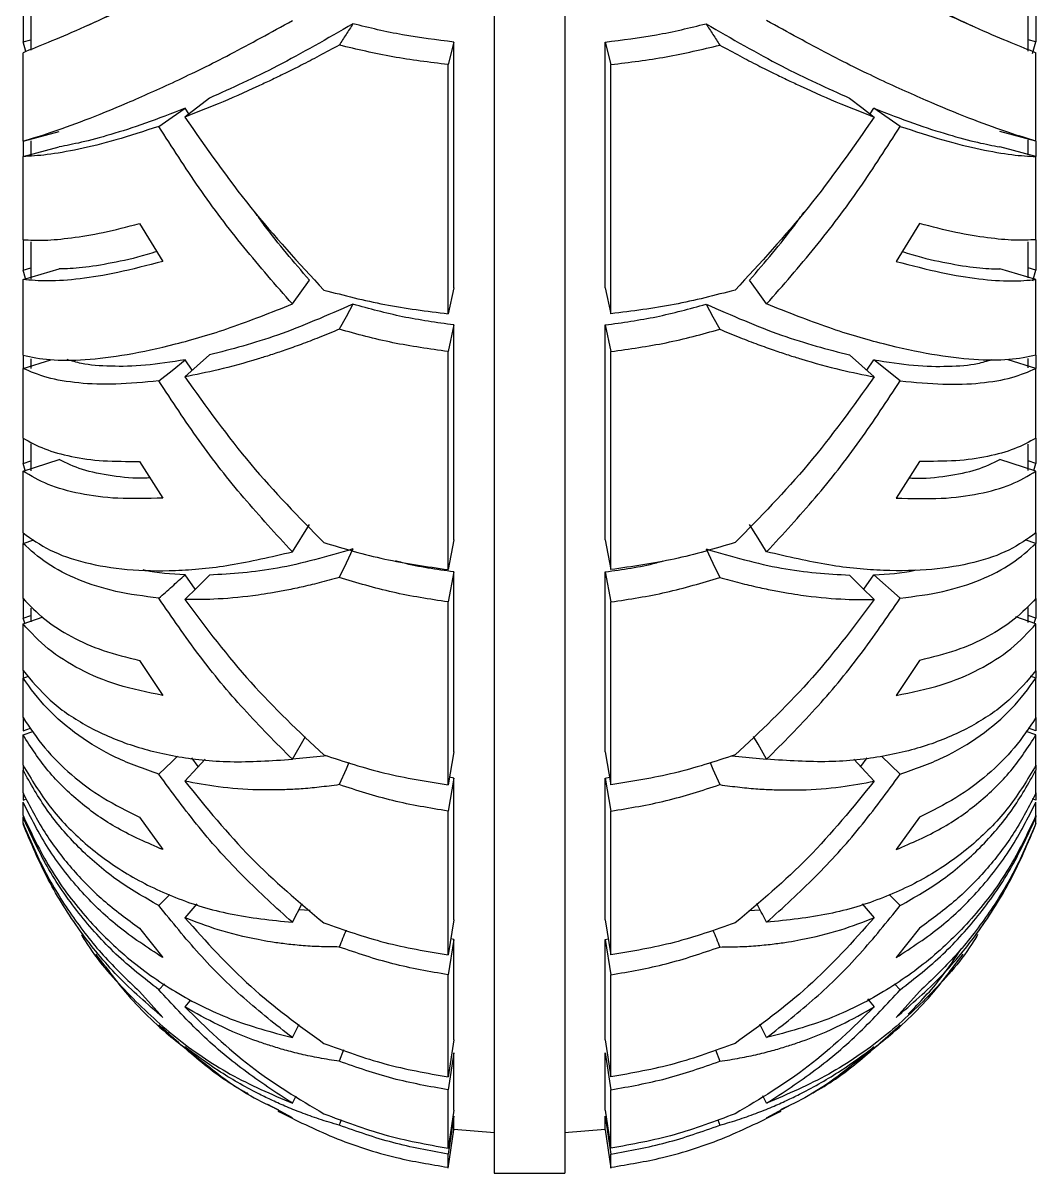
# Model space of a CAD drawing. Header units: millimetres. Extents: x 0 to 597, y 0 to 420.
# Drawn here: x 122.94 to 127.38, y 239.92 to 244.97 of the extents above; entities that cross this region are included whole.
import ezdxf

# ---------------------------------------------------------------- set-up
doc = ezdxf.new("R2010")
doc.units = ezdxf.units.MM

msp = doc.modelspace()

# ---------------------------------------------------------------- linework, layer by layer
at = {"color": 7, "linetype": 'Continuous', "lineweight": 25}
for p, q in [((125.003, 263.5879), (125.003, 239.9212)), ((125.312, 263.5879), (125.312, 239.9212)), ((122.9353, 245.0393), (122.9353, 244.8854)), ((122.969, 245.0421), (122.969, 244.8497)), ((127.3459, 244.8455), (127.3459, 245.046)), ((127.3797, 245.0393), (127.3797, 244.8854)), ((122.9353, 244.8854), (122.969, 244.8939)), ((122.9478, 244.8433), (122.9353, 244.8854)), ((124.8253, 244.8848), (124.8002, 244.786)), ((124.8253, 243.8067), (124.8253, 244.8848)), ((125.4897, 243.8067), (125.4897, 244.8848)), ((125.4897, 244.8848), (125.5148, 244.786)), ((127.3797, 244.8854), (127.3459, 244.8939)), ((127.3646, 244.8348), (127.3797, 244.8854)), ((122.9353, 244.4502), (122.9353, 244.8382)), ((127.3797, 244.4502), (127.3797, 244.8382)), ((124.8002, 243.6924), (124.8002, 244.786)), ((125.5148, 243.6924), (125.5148, 244.786)), ((123.753, 244.6387), (123.6447, 244.5556)), ((123.6629, 244.5695), (123.6472, 244.5944)), ((126.6521, 244.5695), (126.6678, 244.5944)), ((126.784, 244.5146), (126.6678, 244.5944)), ((122.9353, 244.4502), (123.0937, 244.4927)), ((127.3797, 244.4502), (127.2213, 244.4927)), ((122.9353, 244.4502), (122.9353, 244.382)), ((122.969, 244.4518), (122.969, 244.3856)), ((127.3287, 244.4656), (127.3055, 244.4733)), ((127.3459, 244.3901), (127.3459, 244.4551)), ((127.3797, 244.4502), (127.3797, 244.382)), ((122.9353, 244.382), (123.0937, 244.4249)), ((127.3797, 244.382), (127.2213, 244.4249)), ((122.9353, 244.0175), (122.9353, 244.382)), ((127.3797, 244.0175), (127.3797, 244.382)), ((123.4466, 244.0879), (123.549, 243.9224)), ((126.8684, 244.0879), (126.766, 243.9224)), ((122.9353, 244.0151), (122.9353, 243.8839)), ((122.969, 244.0074), (122.969, 243.8457)), ((127.3459, 243.85), (127.3459, 244.008)), ((127.3797, 244.0175), (127.3797, 243.8839)), ((122.9353, 243.8839), (122.969, 243.8936)), ((122.9353, 243.8431), (123.0937, 243.8891)), ((127.3797, 243.8431), (127.2213, 243.8891)), ((127.3797, 243.8839), (127.3459, 243.8936)), ((122.9466, 243.8464), (122.9353, 243.8839)), ((122.9353, 243.5104), (122.9353, 243.8431)), ((124.117, 243.7353), (124.1921, 243.8403)), ((127.3655, 243.8368), (127.3797, 243.8839)), ((127.3797, 243.5104), (127.3797, 243.8431)), ((124.8253, 243.8067), (124.8002, 243.6924)), ((125.4897, 243.8067), (125.5148, 243.6924)), ((124.8253, 243.6432), (124.8002, 243.5266)), ((124.8253, 242.6998), (124.8253, 243.6432)), ((125.4897, 242.6998), (125.4897, 243.6432)), ((125.4897, 243.6432), (125.5148, 243.5266)), ((122.9353, 243.5104), (122.9353, 243.4525)), ((122.9353, 243.4525), (123.0568, 243.4895)), ((122.969, 243.4949), (122.969, 243.4527)), ((123.753, 243.5117), (123.6447, 243.4155)), ((123.6771, 243.4442), (123.6472, 243.49)), ((124.8002, 242.5695), (124.8002, 243.5266)), ((125.5148, 242.5695), (125.5148, 243.5266)), ((126.6379, 243.4442), (126.6678, 243.49)), ((126.784, 243.398), (126.6678, 243.49)), ((127.3797, 243.4525), (127.2582, 243.4895)), ((127.3459, 243.4544), (127.3459, 243.4954)), ((127.3797, 243.5104), (127.3797, 243.4525)), ((122.9353, 243.1463), (122.9353, 243.4525)), ((127.3797, 243.1463), (127.3797, 243.4525)), ((122.9353, 243.1463), (122.9353, 243.0356)), ((127.3797, 243.1463), (127.3797, 243.0356)), ((122.969, 243.1212), (122.969, 243.0024)), ((127.3459, 243.0048), (127.3459, 243.1193)), ((122.9353, 243.0019), (123.0937, 243.0528)), ((122.9353, 243.0356), (122.969, 243.0464)), ((122.9448, 243.005), (122.9353, 243.0356)), ((123.4466, 243.0445), (123.549, 242.8835)), ((126.8684, 243.0445), (126.766, 242.8835)), ((127.3797, 243.0019), (127.2213, 243.0528)), ((127.3797, 243.0356), (127.3459, 243.0464)), ((127.3702, 243.005), (127.3797, 243.0356)), ((122.9353, 242.731), (122.9353, 243.0019)), ((127.3797, 242.731), (127.3797, 243.0019)), ((122.9353, 242.731), (122.9353, 242.6846)), ((124.117, 242.6476), (124.1921, 242.7668)), ((127.3797, 242.731), (127.3797, 242.6846)), ((122.9353, 242.6846), (122.9833, 242.7006)), ((122.9353, 242.4427), (122.9353, 242.6846)), ((124.8253, 242.6998), (124.8002, 242.5695)), ((125.4897, 242.6998), (125.5148, 242.5695)), ((127.3797, 242.6846), (127.3317, 242.7006)), ((127.3797, 242.4427), (127.3797, 242.6846)), ((123.6907, 242.4833), (123.6472, 242.5466)), ((124.8253, 242.5595), (124.8002, 242.4273)), ((124.8253, 241.769), (124.8253, 242.5595)), ((125.4897, 241.769), (125.4897, 242.5595)), ((125.4897, 242.5595), (125.5148, 242.4273)), ((126.6243, 242.4833), (126.6678, 242.5466)), ((126.784, 242.444), (126.6678, 242.5466)), ((122.9353, 242.4427), (122.9353, 242.357)), ((124.8002, 241.6254), (124.8002, 242.4273)), ((125.5148, 241.6254), (125.5148, 242.4273)), ((127.3797, 242.4427), (127.3797, 242.357)), ((122.969, 242.3998), (122.969, 242.3401)), ((127.3459, 242.338), (127.3459, 242.4027)), ((122.9353, 242.357), (122.969, 242.3686)), ((122.9353, 242.3312), (123.024, 242.3618)), ((122.9429, 242.3338), (122.9353, 242.357)), ((122.9353, 242.1273), (122.9353, 242.3312)), ((127.3797, 242.3312), (127.291, 242.3618)), ((127.3797, 242.357), (127.3459, 242.3686)), ((127.3721, 242.3338), (127.3797, 242.357)), ((127.3797, 242.1273), (127.3797, 242.3312)), ((123.4466, 242.1707), (123.549, 242.0173)), ((126.8684, 242.1707), (126.766, 242.0173)), ((122.9353, 242.1243), (122.9353, 242.0932)), ((127.3797, 242.1243), (127.3797, 242.0932)), ((122.9353, 242.0932), (122.9589, 242.1016)), ((122.9353, 241.9203), (122.9353, 242.0932)), ((127.3797, 242.0932), (127.3561, 242.1016)), ((127.3797, 241.9203), (127.3797, 242.0932)), ((127.3797, 241.9203), (127.3797, 241.8613)), ((122.9353, 241.9172), (122.9353, 241.8613)), ((122.9353, 241.8613), (122.9689, 241.8735)), ((127.3797, 241.8613), (127.3461, 241.8735)), ((122.9353, 241.8438), (122.9788, 241.8596)), ((122.9353, 241.711), (122.9353, 241.8438)), ((124.117, 241.7372), (124.1742, 241.837)), ((127.3797, 241.8438), (127.3362, 241.8596)), ((127.3797, 241.711), (127.3797, 241.8438)), ((124.8253, 241.769), (124.8002, 241.6254)), ((125.4897, 241.769), (125.5148, 241.6254)), ((123.7042, 241.7054), (123.6758, 241.7437)), ((124.2691, 241.752), (124.1173, 241.7377)), ((126.0459, 241.752), (126.1977, 241.7377)), ((126.6108, 241.7054), (126.6392, 241.7437)), ((126.784, 241.6713), (126.7017, 241.75)), ((122.9353, 241.711), (122.9353, 241.6899)), ((122.9353, 241.5893), (122.9353, 241.6899)), ((127.3797, 241.711), (127.3797, 241.6899)), ((127.3797, 241.5893), (127.3797, 241.6899)), ((124.8253, 241.6548), (124.8002, 241.5095)), ((124.8253, 241.6548), (124.806, 241.6585)), ((124.8253, 241.0327), (124.8253, 241.6548)), ((125.4897, 241.6548), (125.509, 241.6585)), ((125.4897, 241.0327), (125.4897, 241.6548)), ((125.4897, 241.6548), (125.5148, 241.5095)), ((122.9353, 241.5893), (122.9353, 241.5582)), ((127.3797, 241.5893), (127.3797, 241.5582)), ((122.9353, 241.5582), (122.9506, 241.5639)), ((122.9353, 241.4902), (122.9353, 241.5493)), ((127.3797, 241.5582), (127.3644, 241.5639)), ((127.3797, 241.4902), (127.3797, 241.5493)), ((122.9353, 241.4902), (122.9353, 241.4824)), ((122.9353, 241.4562), (122.9353, 241.4824)), ((123.4466, 241.4834), (123.549, 241.3405)), ((124.8002, 240.8785), (124.8002, 241.5095)), ((125.5148, 240.8785), (125.5148, 241.5095)), ((126.8684, 241.4834), (126.766, 241.3405)), ((127.3797, 241.4902), (127.3797, 241.4824)), ((127.3797, 241.4562), (127.3797, 241.4824)), ((123.531, 241.0948), (123.5788, 241.1432)), ((126.784, 241.0948), (126.7361, 241.1432)), ((123.698, 241.1025), (123.6447, 241.0417)), ((124.117, 241.0217), (124.1608, 241.1036)), ((124.1954, 241.0727), (124.146, 241.076)), ((126.1196, 241.0727), (126.169, 241.076)), ((126.617, 241.1025), (126.6703, 241.0417)), ((124.8253, 241.0327), (124.8002, 240.8785)), ((125.4897, 241.0327), (125.5148, 240.8785)), ((123.4466, 240.996), (123.549, 240.8665)), ((126.8684, 240.996), (126.766, 240.8665)), ((124.8253, 240.9466), (124.8002, 240.7912)), ((124.8253, 240.9466), (124.8117, 240.9494)), ((124.8253, 240.505), (124.8253, 240.9466)), ((125.4897, 240.9466), (125.5033, 240.9494)), ((125.4897, 240.505), (125.4897, 240.9466)), ((125.4897, 240.9466), (125.5148, 240.7912)), ((123.2953, 240.8287), (123.2554, 240.8819)), ((127.0197, 240.8287), (127.0596, 240.8819)), ((124.8002, 240.3432), (124.8002, 240.7912)), ((125.5148, 240.3432), (125.5148, 240.7912)), ((123.4466, 240.718), (123.549, 240.6044)), ((123.531, 240.7258), (123.5558, 240.7517)), ((126.784, 240.7258), (126.7592, 240.7517)), ((126.8684, 240.718), (126.766, 240.6044)), ((123.6671, 240.677), (123.6447, 240.6506)), ((126.6406, 240.6857), (126.6703, 240.6506)), ((124.117, 240.5152), (124.1474, 240.5747)), ((126.198, 240.5152), (126.1676, 240.5747)), ((124.8253, 240.505), (124.8002, 240.3432)), ((125.4897, 240.505), (125.5148, 240.3432)), ((124.342, 240.4613), (124.3225, 240.4116)), ((125.973, 240.4613), (125.9925, 240.4116)), ((124.8253, 240.4489), (124.8002, 240.2863)), ((124.8253, 240.1963), (124.8253, 240.4489)), ((125.4897, 240.1963), (125.4897, 240.4489)), ((125.4897, 240.4489), (125.5148, 240.2863)), ((124.117, 240.2274), (124.1335, 240.2605)), ((124.8002, 240.03), (124.8002, 240.2863)), ((125.5148, 240.03), (125.5148, 240.2863)), ((126.198, 240.2274), (126.1815, 240.2605)), ((124.117, 240.1639), (124.0097, 240.2216)), ((126.198, 240.1639), (126.3053, 240.2216)), ((124.3317, 240.155), (124.3225, 240.1309)), ((124.8253, 240.1963), (124.8002, 240.03)), ((124.8253, 240.1711), (124.8002, 240.0045)), ((124.8253, 240.1106), (124.8253, 240.1711)), ((125.4897, 240.1963), (125.5148, 240.03)), ((125.4897, 240.1106), (125.4897, 240.1711)), ((125.4897, 240.1711), (125.5148, 240.0045)), ((125.9833, 240.155), (125.9925, 240.1309)), ((124.8002, 239.9431), (124.8253, 240.1106)), ((124.8249, 240.1132), (125.0035, 240.0996)), ((125.3115, 240.0996), (125.4901, 240.1132)), ((125.4897, 240.1106), (125.5148, 239.9431)), ((124.8002, 239.9431), (124.8002, 240.0045)), ((125.5148, 239.9431), (125.5148, 240.0045)), ((125.003, 239.9212), (125.312, 239.9212))]:
    msp.add_line(p, q, dxfattribs=at)
at = {"color": 7, "linetype": 'Continuous', "lineweight": 25, "flags": 128}
for points in [[(123.531, 244.5146), (123.5891, 244.5545), (123.6472, 244.5944)], [(126.562, 244.6387), (126.6161, 244.5971), (126.6703, 244.5556)], [(126.198, 243.7353), (126.1604, 243.7878), (126.1229, 243.8403)], [(124.3828, 243.7344), (124.3526, 243.6793), (124.3225, 243.6243)], [(125.9322, 243.7344), (125.9624, 243.6793), (125.9925, 243.6243)], [(123.531, 243.398), (123.5891, 243.444), (123.6472, 243.49)], [(126.562, 243.5117), (126.6161, 243.4636), (126.6703, 243.4155)], [(126.198, 242.6476), (126.1604, 242.7072), (126.1229, 242.7668)], [(124.3828, 242.66), (124.3526, 242.5976), (124.3225, 242.5352)], [(125.9322, 242.66), (125.9624, 242.5976), (125.9925, 242.5352)], [(123.753, 242.5452), (123.6989, 242.4915), (123.6447, 242.4377)], [(126.562, 242.5452), (126.6161, 242.4915), (126.6703, 242.4377)], [(126.198, 241.7372), (126.1604, 241.8028), (126.1408, 241.837)], [(123.531, 241.6713), (123.5891, 241.7268), (123.6133, 241.75)], [(123.7343, 241.7378), (123.6989, 241.6996), (123.6447, 241.6413)], [(124.3654, 241.7233), (124.3526, 241.6941), (124.3225, 241.6256)], [(125.9495, 241.7233), (125.9624, 241.6941), (125.9925, 241.6256)], [(126.5807, 241.7378), (126.6161, 241.6996), (126.6703, 241.6413)]]:
    msp.add_lwpolyline(points, dxfattribs=at)
at = {"color": 7, "linetype": 'Continuous', "lineweight": 25}
for points, knots in [([(123.549, 245.1138), (123.4811, 245.0805), (123.348, 245.0154), (123.1816, 244.9405), (123.0397, 244.8799), (122.9701, 244.8521), (122.9353, 244.8382)], [0, 0, 0, 0, 0.255317, 0.500303, 0.75016, 1, 1, 1, 1]), ([(123.5021, 245.0977), (123.4519, 245.0711), (123.3456, 245.0151), (123.2585, 244.9756), (123.2126, 244.9548)], [0, 0, 0, 0, 0.47331, 1, 1, 1, 1]), ([(126.766, 245.1138), (126.8339, 245.0805), (126.967, 245.0154), (127.1334, 244.9405), (127.2753, 244.8799), (127.3449, 244.8521), (127.3797, 244.8382)], [0, 0, 0, 0, 0.255319, 0.500304, 0.75016, 1, 1, 1, 1]), ([(127.1024, 244.9548), (127.0565, 244.9756), (126.9694, 245.0151), (126.8631, 245.0711), (126.8129, 245.0977)], [0, 0, 0, 0, 0.526705, 1, 1, 1, 1]), ([(122.9353, 244.4502), (122.9726, 244.4613), (123.0474, 244.4836), (123.203, 244.5399), (123.3871, 244.6141), (123.6011, 244.71), (123.8424, 244.8276), (124.0245, 244.9281), (124.117, 244.9791)], [0, 0, 0, 0, 0.166041, 0.333056, 0.499185, 0.663302, 0.828992, 1, 1, 1, 1]), ([(124.3828, 244.9648), (124.2701, 244.8999), (124.0447, 244.77), (123.8502, 244.6824), (123.753, 244.6387)], [0, 0, 0, 0, 0.499981, 1, 1, 1, 1]), ([(124.3828, 244.9648), (124.3727, 244.9493), (124.3526, 244.9182), (124.3325, 244.8871), (124.3225, 244.8716)], [0, 0, 0, 0, 0.500025, 1, 1, 1, 1]), ([(124.8253, 244.8848), (124.7499, 244.8941), (124.5993, 244.9125), (124.4549, 244.9474), (124.3828, 244.9648)], [0, 0, 0, 0, 0.500002, 1, 1, 1, 1]), ([(125.4897, 244.8848), (125.565, 244.8941), (125.7157, 244.9125), (125.8601, 244.9474), (125.9322, 244.9648)], [0, 0, 0, 0, 0.499993, 1, 1, 1, 1]), ([(125.9322, 244.9648), (126.0449, 244.8999), (126.2703, 244.77), (126.4648, 244.6824), (126.562, 244.6387)], [0, 0, 0, 0, 0.499983, 1, 1, 1, 1]), ([(125.9322, 244.9648), (125.9423, 244.9493), (125.9624, 244.9182), (125.9825, 244.8871), (125.9925, 244.8716)], [0, 0, 0, 0, 0.5000086, 1, 1, 1, 1]), ([(127.3797, 244.4502), (127.3424, 244.4613), (127.2676, 244.4836), (127.112, 244.5399), (126.9279, 244.6141), (126.7139, 244.71), (126.4726, 244.8276), (126.2905, 244.9281), (126.198, 244.9791)], [0, 0, 0, 0, 0.16604, 0.333054, 0.499185, 0.6633, 0.82899, 1, 1, 1, 1]), ([(124.3225, 244.8716), (124.2931, 244.8555), (124.2367, 244.8247), (124.1575, 244.7837), (124.0866, 244.7481), (124.0238, 244.7177), (123.9245, 244.6711), (123.7957, 244.6142), (123.6931, 244.5744), (123.6447, 244.5556)], [0, 0, 0, 0, 0.120107, 0.230141, 0.330175, 0.420244, 0.500401, 0.764725, 1, 1, 1, 1]), ([(124.8002, 244.786), (124.7188, 244.7959), (124.5561, 244.8157), (124.4003, 244.853), (124.3225, 244.8716)], [0, 0, 0, 0, 0.500373, 1, 1, 1, 1]), ([(125.5148, 244.786), (125.5962, 244.7959), (125.7589, 244.8157), (125.9147, 244.853), (125.9925, 244.8716)], [0, 0, 0, 0, 0.5003658, 1, 1, 1, 1]), ([(125.9925, 244.8716), (126.0219, 244.8555), (126.0783, 244.8247), (126.1575, 244.7837), (126.2284, 244.7481), (126.2912, 244.7177), (126.3905, 244.6711), (126.5193, 244.6142), (126.6219, 244.5744), (126.6703, 244.5556)], [0, 0, 0, 0, 0.120107, 0.230136, 0.33017, 0.420239, 0.500396, 0.76472, 1, 1, 1, 1]), ([(123.6472, 244.5944), (123.5873, 244.5712), (123.4679, 244.5249), (123.3166, 244.4769), (123.1877, 244.4424), (123.1246, 244.4306), (123.0937, 244.4249)], [0, 0, 0, 0, 0.250452, 0.499998, 0.755252, 1, 1, 1, 1]), ([(126.6678, 244.5944), (126.7277, 244.5712), (126.8471, 244.5249), (126.9984, 244.4769), (127.1273, 244.4424), (127.1904, 244.4306), (127.2213, 244.4249)], [0, 0, 0, 0, 0.250454, 0.499998, 0.755252, 1, 1, 1, 1]), ([(123.6447, 244.5556), (123.7388, 244.4206), (123.9272, 244.1504), (124.1461, 243.9144), (124.2557, 243.7963)], [0, 0, 0, 0, 0.499569, 1, 1, 1, 1]), ([(126.6703, 244.5556), (126.5762, 244.4206), (126.3878, 244.1504), (126.1689, 243.9144), (126.0593, 243.7963)], [0, 0, 0, 0, 0.499567, 1, 1, 1, 1]), ([(123.531, 244.5146), (123.4667, 244.4937), (123.3384, 244.4519), (123.1757, 244.4124), (123.0369, 244.3877), (122.9687, 244.3839), (122.9353, 244.382)], [0, 0, 0, 0, 0.250638, 0.500175, 0.755311, 1, 1, 1, 1]), ([(124.117, 243.7353), (124.045, 243.8174), (123.9023, 243.98), (123.706, 244.2412), (123.589, 244.424), (123.531, 244.5146)], [0, 0, 0, 0, 0.339372, 0.6723243, 1, 1, 1, 1]), ([(126.198, 243.7353), (126.27, 243.8174), (126.4127, 243.98), (126.609, 244.2412), (126.726, 244.424), (126.784, 244.5146)], [0, 0, 0, 0, 0.339377, 0.672324, 1, 1, 1, 1]), ([(126.784, 244.5146), (126.8483, 244.4937), (126.9765, 244.4519), (127.1393, 244.4124), (127.2781, 244.3877), (127.3463, 244.3839), (127.3797, 244.382)], [0, 0, 0, 0, 0.250638, 0.500175, 0.755311, 1, 1, 1, 1]), ([(124.1921, 243.8403), (124.1242, 243.9188), (124.0414, 244.0146), (123.9666, 244.1195), (123.9531, 244.1384)], [0, 0, 0, 0, 0.819432, 1, 1, 1, 1]), ([(126.1229, 243.8403), (126.1908, 243.9188), (126.2736, 244.0146), (126.3484, 244.1195), (126.3619, 244.1384)], [0, 0, 0, 0, 0.819444, 1, 1, 1, 1]), ([(122.9353, 244.0175), (122.9654, 244.016), (123.0255, 244.0129), (123.1452, 244.0239), (123.2831, 244.0466), (123.3921, 244.0741), (123.4466, 244.0879)], [0, 0, 0, 0, 0.249916, 0.499818, 0.749987, 1, 1, 1, 1]), ([(127.3797, 244.0175), (127.3496, 244.016), (127.2895, 244.0129), (127.1698, 244.0239), (127.0319, 244.0466), (126.9229, 244.0741), (126.8684, 244.0879)], [0, 0, 0, 0, 0.249916, 0.499818, 0.749987, 1, 1, 1, 1]), ([(123.5223, 243.9655), (123.5079, 243.961), (123.4339, 243.9377), (123.323, 243.9139), (123.19, 243.8916), (123.1258, 243.8899), (123.0937, 243.8891)], [0, 0, 0, 0, 0.073361, 0.378061, 0.68903, 1, 1, 1, 1]), ([(126.7927, 243.9655), (126.8071, 243.961), (126.8811, 243.9377), (126.9919, 243.9139), (127.125, 243.8916), (127.1892, 243.8899), (127.2213, 243.8891)], [0, 0, 0, 0, 0.073364, 0.378061, 0.68903, 1, 1, 1, 1]), ([(123.549, 243.9224), (123.4811, 243.9046), (123.348, 243.8697), (123.1816, 243.8434), (123.0397, 243.8327), (122.9701, 243.8396), (122.9353, 243.8431)], [0, 0, 0, 0, 0.255317, 0.500302, 0.750159, 1, 1, 1, 1]), ([(126.766, 243.9224), (126.8339, 243.9046), (126.967, 243.8697), (127.1334, 243.8434), (127.2753, 243.8327), (127.3449, 243.8396), (127.3797, 243.8431)], [0, 0, 0, 0, 0.255319, 0.500303, 0.750159, 1, 1, 1, 1]), ([(124.2557, 243.7963), (124.3438, 243.7734), (124.5206, 243.7273), (124.7068, 243.7041), (124.8002, 243.6924)], [0, 0, 0, 0, 0.498254, 1, 1, 1, 1]), ([(126.0593, 243.7963), (125.9712, 243.7734), (125.7944, 243.7273), (125.6082, 243.7041), (125.5148, 243.6924)], [0, 0, 0, 0, 0.498254, 1, 1, 1, 1]), ([(122.9353, 243.5104), (122.9726, 243.5025), (123.0474, 243.4868), (123.203, 243.4881), (123.3871, 243.5098), (123.6011, 243.556), (123.8424, 243.6264), (124.0245, 243.6986), (124.117, 243.7353)], [0, 0, 0, 0, 0.16604, 0.333057, 0.499184, 0.663302, 0.828993, 1, 1, 1, 1]), ([(127.3797, 243.5104), (127.3424, 243.5025), (127.2676, 243.4868), (127.112, 243.4881), (126.9279, 243.5098), (126.7139, 243.556), (126.4726, 243.6264), (126.2905, 243.6986), (126.198, 243.7353)], [0, 0, 0, 0, 0.166039, 0.333055, 0.499184, 0.663301, 0.828991, 1, 1, 1, 1]), ([(124.3828, 243.7344), (124.2701, 243.6852), (124.0447, 243.5868), (123.8502, 243.5367), (123.753, 243.5117)], [0, 0, 0, 0, 0.499986, 1, 1, 1, 1]), ([(124.8253, 243.6432), (124.7499, 243.6538), (124.5993, 243.6748), (124.4549, 243.7145), (124.3828, 243.7344)], [0, 0, 0, 0, 0.5, 1, 1, 1, 1]), ([(125.4897, 243.6432), (125.565, 243.6538), (125.7157, 243.6748), (125.8601, 243.7145), (125.9322, 243.7344)], [0, 0, 0, 0, 0.4999914, 1, 1, 1, 1]), ([(125.9322, 243.7344), (126.0449, 243.6852), (126.2703, 243.5868), (126.4648, 243.5367), (126.562, 243.5117)], [0, 0, 0, 0, 0.499989, 1, 1, 1, 1]), ([(124.3225, 243.6243), (124.2931, 243.612), (124.2367, 243.5885), (124.1575, 243.5583), (124.0866, 243.5329), (124.0238, 243.5119), (123.9245, 243.4807), (123.7957, 243.4452), (123.6931, 243.425), (123.6447, 243.4155)], [0, 0, 0, 0, 0.120103, 0.23014, 0.330172, 0.420239, 0.500399, 0.764725, 1, 1, 1, 1]), ([(124.8002, 243.5266), (124.7188, 243.5379), (124.5561, 243.5604), (124.4003, 243.603), (124.3225, 243.6243)], [0, 0, 0, 0, 0.500373, 1, 1, 1, 1]), ([(125.5148, 243.5266), (125.5962, 243.5379), (125.7589, 243.5604), (125.9147, 243.603), (125.9925, 243.6243)], [0, 0, 0, 0, 0.500366, 1, 1, 1, 1]), ([(125.9925, 243.6243), (126.0219, 243.612), (126.0783, 243.5885), (126.1575, 243.5583), (126.2284, 243.5329), (126.2912, 243.5119), (126.3905, 243.4807), (126.5193, 243.4452), (126.6219, 243.425), (126.6703, 243.4155)], [0, 0, 0, 0, 0.120103, 0.230135, 0.330167, 0.420234, 0.500394, 0.76472, 1, 1, 1, 1]), ([(123.6472, 243.49), (123.5873, 243.4809), (123.4678, 243.4626), (123.317, 243.4598), (123.2017, 243.469), (123.1491, 243.4851), (123.1291, 243.4913)], [0, 0, 0, 0, 0.274711, 0.548429, 0.828407, 1, 1, 1, 1]), ([(126.6678, 243.49), (126.7277, 243.4809), (126.8472, 243.4626), (126.998, 243.4598), (127.1133, 243.469), (127.1659, 243.4851), (127.1859, 243.4913)], [0, 0, 0, 0, 0.274714, 0.548429, 0.828407, 1, 1, 1, 1]), ([(123.531, 243.398), (123.4667, 243.3917), (123.3384, 243.379), (123.1757, 243.3861), (123.0369, 243.4091), (122.9687, 243.4382), (122.9353, 243.4525)], [0, 0, 0, 0, 0.250638, 0.500175, 0.755312, 1, 1, 1, 1]), ([(126.784, 243.398), (126.8483, 243.3917), (126.9765, 243.379), (127.1393, 243.3861), (127.2781, 243.4091), (127.3463, 243.4382), (127.3797, 243.4525)], [0, 0, 0, 0, 0.250638, 0.500175, 0.755312, 1, 1, 1, 1]), ([(124.117, 242.6476), (124.045, 242.7255), (123.9023, 242.8797), (123.706, 243.1313), (123.589, 243.3096), (123.531, 243.398)], [0, 0, 0, 0, 0.339373, 0.672338, 1, 1, 1, 1]), ([(123.6447, 243.4155), (123.7388, 243.2844), (123.9272, 243.022), (124.1461, 242.7994), (124.2557, 242.6879)], [0, 0, 0, 0, 0.499569, 1, 1, 1, 1]), ([(126.6703, 243.4155), (126.5762, 243.2844), (126.3878, 243.022), (126.1689, 242.7994), (126.0593, 242.6879)], [0, 0, 0, 0, 0.499566, 1, 1, 1, 1]), ([(126.198, 242.6476), (126.27, 242.7255), (126.4127, 242.8796), (126.6089, 243.1313), (126.726, 243.3096), (126.784, 243.398)], [0, 0, 0, 0, 0.339378, 0.672338, 1, 1, 1, 1]), ([(122.9353, 243.1463), (122.9654, 243.1298), (123.0255, 243.0968), (123.1452, 243.0641), (123.2831, 243.044), (123.3921, 243.0444), (123.4466, 243.0445)], [0, 0, 0, 0, 0.249916, 0.499817, 0.749986, 1, 1, 1, 1]), ([(127.3797, 243.1463), (127.3496, 243.1298), (127.2895, 243.0968), (127.1698, 243.0641), (127.0319, 243.044), (126.9229, 243.0444), (126.8684, 243.0445)], [0, 0, 0, 0, 0.249916, 0.499817, 0.749986, 1, 1, 1, 1]), ([(123.4928, 242.9719), (123.4884, 242.9717), (123.4248, 242.9677), (123.3235, 242.9796), (123.1899, 243.0051), (123.1258, 243.0369), (123.0937, 243.0528)], [0, 0, 0, 0, 0.023699, 0.344727, 0.672361, 1, 1, 1, 1]), ([(126.8222, 242.9719), (126.8266, 242.9717), (126.8902, 242.9677), (126.9915, 242.9796), (127.1251, 243.0051), (127.1892, 243.0369), (127.2213, 243.0528)], [0, 0, 0, 0, 0.023702, 0.344727, 0.672361, 1, 1, 1, 1]), ([(123.549, 242.8835), (123.4811, 242.8815), (123.348, 242.8775), (123.1816, 242.9002), (123.0397, 242.9396), (122.9701, 242.9812), (122.9353, 243.0019)], [0, 0, 0, 0, 0.255317, 0.500302, 0.750159, 1, 1, 1, 1]), ([(126.766, 242.8835), (126.8339, 242.8815), (126.967, 242.8775), (127.1334, 242.9002), (127.2753, 242.9396), (127.3449, 242.9812), (127.3797, 243.0019)], [0, 0, 0, 0, 0.2553199, 0.500302, 0.7501587, 1, 1, 1, 1]), ([(122.9353, 242.731), (122.9726, 242.7044), (123.0474, 242.6509), (123.203, 242.5973), (123.3871, 242.5659), (123.6011, 242.5616), (123.8424, 242.5835), (124.0245, 242.626), (124.117, 242.6476)], [0, 0, 0, 0, 0.166042, 0.333057, 0.499185, 0.663302, 0.828992, 1, 1, 1, 1]), ([(127.3797, 242.731), (127.3424, 242.7044), (127.2676, 242.6509), (127.112, 242.5973), (126.9279, 242.5659), (126.7139, 242.5616), (126.4726, 242.5835), (126.2905, 242.626), (126.198, 242.6476)], [0, 0, 0, 0, 0.166041, 0.333056, 0.499185, 0.6633, 0.828991, 1, 1, 1, 1]), ([(123.531, 242.444), (123.4667, 242.4524), (123.3384, 242.469), (123.1757, 242.5227), (123.0369, 242.5929), (122.9687, 242.6545), (122.9353, 242.6846)], [0, 0, 0, 0, 0.250636, 0.500174, 0.75531, 1, 1, 1, 1]), ([(124.2557, 242.6879), (124.3438, 242.6618), (124.5206, 242.6092), (124.7068, 242.5828), (124.8002, 242.5695)], [0, 0, 0, 0, 0.498252, 1, 1, 1, 1]), ([(126.0593, 242.6879), (125.9712, 242.6618), (125.7944, 242.6092), (125.6082, 242.5828), (125.5148, 242.5695)], [0, 0, 0, 0, 0.498252, 1, 1, 1, 1]), ([(126.784, 242.444), (126.8483, 242.4524), (126.9765, 242.469), (127.1393, 242.5227), (127.2781, 242.5929), (127.3463, 242.6545), (127.3797, 242.6846)], [0, 0, 0, 0, 0.250636, 0.500174, 0.75531, 1, 1, 1, 1]), ([(124.3828, 242.66), (124.2701, 242.6275), (124.0447, 242.5626), (123.8502, 242.551), (123.753, 242.5452)], [0, 0, 0, 0, 0.499984, 1, 1, 1, 1]), ([(125.9322, 242.66), (126.0449, 242.6275), (126.2703, 242.5626), (126.4648, 242.551), (126.562, 242.5452)], [0, 0, 0, 0, 0.499986, 1, 1, 1, 1]), ([(124.8253, 242.5595), (124.7495, 242.5698), (124.6634, 242.5815), (124.581, 242.6049), (124.571, 242.6078)], [0, 0, 0, 0, 0.879705, 1, 1, 1, 1]), ([(125.4897, 242.5595), (125.5655, 242.5698), (125.6516, 242.5815), (125.734, 242.6049), (125.744, 242.6078)], [0, 0, 0, 0, 0.879705, 1, 1, 1, 1]), ([(123.6472, 242.5466), (123.5854, 242.55), (123.5195, 242.5536), (123.4658, 242.568), (123.4625, 242.5689)], [0, 0, 0, 0, 0.937905, 1, 1, 1, 1]), ([(123.531, 242.444), (123.5504, 242.4611), (123.5891, 242.4953), (123.6278, 242.5295), (123.6472, 242.5466)], [0, 0, 0, 0, 0.500012, 1, 1, 1, 1]), ([(124.3225, 242.5352), (124.2931, 242.527), (124.2367, 242.5112), (124.1575, 242.4924), (124.0866, 242.4777), (124.0238, 242.4665), (123.9245, 242.4514), (123.7957, 242.438), (123.6931, 242.4378), (123.6447, 242.4377)], [0, 0, 0, 0, 0.1201, 0.230142, 0.330169, 0.420238, 0.500399, 0.764725, 1, 1, 1, 1]), ([(124.8002, 242.4273), (124.7188, 242.4398), (124.5561, 242.4647), (124.4003, 242.5117), (124.3225, 242.5352)], [0, 0, 0, 0, 0.500372, 1, 1, 1, 1]), ([(125.5148, 242.4273), (125.5962, 242.4398), (125.7589, 242.4647), (125.9147, 242.5117), (125.9925, 242.5352)], [0, 0, 0, 0, 0.5003647, 1, 1, 1, 1]), ([(125.9925, 242.5352), (126.0219, 242.527), (126.0783, 242.5112), (126.1575, 242.4924), (126.2284, 242.4777), (126.2912, 242.4665), (126.3905, 242.4514), (126.5193, 242.438), (126.6219, 242.4378), (126.6703, 242.4377)], [0, 0, 0, 0, 0.1201, 0.230137, 0.330164, 0.420233, 0.500394, 0.76472, 1, 1, 1, 1]), ([(126.6678, 242.5466), (126.7296, 242.55), (126.7955, 242.5536), (126.8492, 242.568), (126.8525, 242.5689)], [0, 0, 0, 0, 0.937906, 1, 1, 1, 1]), ([(122.9353, 242.4427), (122.9654, 242.4115), (123.0255, 242.3492), (123.1452, 242.2734), (123.2831, 242.211), (123.3921, 242.1841), (123.4466, 242.1707)], [0, 0, 0, 0, 0.249918, 0.499818, 0.749987, 1, 1, 1, 1]), ([(124.117, 241.7372), (124.045, 241.8093), (123.9023, 241.9521), (123.706, 242.1893), (123.589, 242.3596), (123.531, 242.444)], [0, 0, 0, 0, 0.339383, 0.672336, 1, 1, 1, 1]), ([(123.6447, 242.4377), (123.7388, 242.3131), (123.9272, 242.0636), (124.1461, 241.8586), (124.2557, 241.756)], [0, 0, 0, 0, 0.499569, 1, 1, 1, 1]), ([(126.6703, 242.4377), (126.5762, 242.3131), (126.3878, 242.0636), (126.1689, 241.8586), (126.0593, 241.756)], [0, 0, 0, 0, 0.4995665, 1, 1, 1, 1]), ([(126.198, 241.7372), (126.27, 241.8093), (126.4127, 241.9521), (126.6089, 242.1893), (126.726, 242.3596), (126.784, 242.444)], [0, 0, 0, 0, 0.3393877, 0.6723356, 1, 1, 1, 1]), ([(127.3797, 242.4427), (127.3496, 242.4115), (127.2895, 242.3492), (127.1698, 242.2734), (127.0319, 242.211), (126.9229, 242.1841), (126.8684, 242.1707)], [0, 0, 0, 0, 0.249918, 0.499818, 0.749987, 1, 1, 1, 1]), ([(123.549, 242.0173), (123.4811, 242.031), (123.348, 242.058), (123.1816, 242.1294), (123.0397, 242.2181), (122.9701, 242.2935), (122.9353, 242.3312)], [0, 0, 0, 0, 0.2553166, 0.5003014, 0.7501591, 1, 1, 1, 1]), ([(126.766, 242.0173), (126.8339, 242.031), (126.967, 242.058), (127.1334, 242.1294), (127.2753, 242.2181), (127.3449, 242.2935), (127.3797, 242.3312)], [0, 0, 0, 0, 0.255319, 0.500302, 0.750159, 1, 1, 1, 1]), ([(122.9353, 242.1273), (122.9726, 242.0824), (123.0474, 241.9922), (123.203, 241.8847), (123.3871, 241.8009), (123.6011, 241.7461), (123.8424, 241.719), (124.0245, 241.7311), (124.117, 241.7372)], [0, 0, 0, 0, 0.166042, 0.333057, 0.499186, 0.663303, 0.828993, 1, 1, 1, 1]), ([(127.3797, 242.1273), (127.3424, 242.0824), (127.2676, 241.9922), (127.112, 241.8847), (126.9279, 241.8009), (126.7139, 241.7461), (126.4726, 241.719), (126.2905, 241.7311), (126.198, 241.7372)], [0, 0, 0, 0, 0.166041, 0.333056, 0.499186, 0.663301, 0.828991, 1, 1, 1, 1]), ([(123.531, 241.6713), (123.4667, 241.6942), (123.3384, 241.7398), (123.1757, 241.8389), (123.0369, 241.9551), (122.9687, 242.0478), (122.9353, 242.0932)], [0, 0, 0, 0, 0.250638, 0.500175, 0.755312, 1, 1, 1, 1]), ([(126.784, 241.6713), (126.8483, 241.6942), (126.9765, 241.7398), (127.1393, 241.8389), (127.2781, 241.9551), (127.3463, 242.0478), (127.3797, 242.0932)], [0, 0, 0, 0, 0.250638, 0.500175, 0.755312, 1, 1, 1, 1]), ([(122.9353, 241.9203), (122.9654, 241.8751), (123.0255, 241.7847), (123.1452, 241.6672), (123.2831, 241.5637), (123.3921, 241.5102), (123.4466, 241.4834)], [0, 0, 0, 0, 0.249919, 0.499816, 0.749987, 1, 1, 1, 1]), ([(127.3797, 241.9203), (127.3496, 241.8751), (127.2895, 241.7847), (127.1698, 241.6672), (127.0319, 241.5637), (126.9229, 241.5102), (126.8684, 241.4834)], [0, 0, 0, 0, 0.249919, 0.499816, 0.749987, 1, 1, 1, 1]), ([(123.549, 241.3405), (123.4811, 241.3699), (123.348, 241.4273), (123.1816, 241.5459), (123.0397, 241.6822), (122.9701, 241.7899), (122.9353, 241.8438)], [0, 0, 0, 0, 0.255314, 0.5003, 0.750161, 1, 1, 1, 1]), ([(126.766, 241.3405), (126.8339, 241.3699), (126.967, 241.4273), (127.1334, 241.5459), (127.2753, 241.6822), (127.3449, 241.7899), (127.3797, 241.8438)], [0, 0, 0, 0, 0.255317, 0.5003, 0.750161, 1, 1, 1, 1]), ([(124.2557, 241.756), (124.3438, 241.7271), (124.5206, 241.6692), (124.7068, 241.6401), (124.8002, 241.6254)], [0, 0, 0, 0, 0.498254, 1, 1, 1, 1]), ([(126.0593, 241.756), (125.9712, 241.7271), (125.7944, 241.6692), (125.6082, 241.6401), (125.5148, 241.6254)], [0, 0, 0, 0, 0.498254, 1, 1, 1, 1]), ([(122.9353, 241.711), (122.9726, 241.6487), (123.0474, 241.5236), (123.203, 241.3642), (123.3871, 241.2296), (123.6011, 241.1254), (123.8424, 241.0499), (124.0245, 241.0312), (124.117, 241.0217)], [0, 0, 0, 0, 0.166041, 0.333058, 0.499185, 0.663303, 0.828993, 1, 1, 1, 1]), ([(123.531, 241.0948), (123.4667, 241.1318), (123.3384, 241.2055), (123.1757, 241.3482), (123.0369, 241.508), (122.9687, 241.6301), (122.9353, 241.6899)], [0, 0, 0, 0, 0.250636, 0.50017, 0.75531, 1, 1, 1, 1]), ([(124.117, 241.0217), (124.045, 241.0866), (123.9023, 241.2153), (123.706, 241.4335), (123.589, 241.5924), (123.531, 241.6713)], [0, 0, 0, 0, 0.339378, 0.672334, 1, 1, 1, 1]), ([(127.3797, 241.711), (127.3424, 241.6487), (127.2676, 241.5236), (127.112, 241.3642), (126.9279, 241.2296), (126.7139, 241.1254), (126.4726, 241.0499), (126.2905, 241.0312), (126.198, 241.0217)], [0, 0, 0, 0, 0.16604, 0.333057, 0.499185, 0.663301, 0.828992, 1, 1, 1, 1]), ([(126.198, 241.0217), (126.27, 241.0866), (126.4127, 241.2153), (126.6089, 241.4335), (126.726, 241.5924), (126.784, 241.6713)], [0, 0, 0, 0, 0.3393832, 0.6723343, 1, 1, 1, 1]), ([(126.784, 241.0948), (126.8483, 241.1318), (126.9765, 241.2055), (127.1393, 241.3482), (127.2781, 241.508), (127.3463, 241.6301), (127.3797, 241.6899)], [0, 0, 0, 0, 0.250636, 0.50017, 0.75531, 1, 1, 1, 1]), ([(123.6447, 241.6413), (123.7388, 241.5255), (123.9272, 241.2938), (124.1461, 241.1104), (124.2557, 241.0187)], [0, 0, 0, 0, 0.4995769, 1, 1, 1, 1]), ([(124.3225, 241.6256), (124.2931, 241.6215), (124.2367, 241.6138), (124.1575, 241.6069), (124.0866, 241.6031), (124.0238, 241.6019), (123.9245, 241.6032), (123.7957, 241.6121), (123.6931, 241.6319), (123.6447, 241.6413)], [0, 0, 0, 0, 0.120105, 0.230144, 0.330171, 0.420242, 0.5004, 0.764723, 1, 1, 1, 1]), ([(124.8002, 241.5095), (124.7188, 241.5229), (124.5561, 241.5497), (124.4003, 241.6003), (124.3225, 241.6256)], [0, 0, 0, 0, 0.500366, 1, 1, 1, 1]), ([(125.5148, 241.5095), (125.5962, 241.5229), (125.7589, 241.5497), (125.9147, 241.6003), (125.9925, 241.6256)], [0, 0, 0, 0, 0.5003585, 1, 1, 1, 1]), ([(125.9925, 241.6256), (126.0219, 241.6215), (126.0783, 241.6138), (126.1575, 241.6069), (126.2284, 241.6031), (126.2912, 241.6019), (126.3905, 241.6032), (126.5193, 241.6121), (126.6219, 241.6319), (126.6703, 241.6413)], [0, 0, 0, 0, 0.120105, 0.230139, 0.330166, 0.420237, 0.500395, 0.764719, 1, 1, 1, 1]), ([(126.6703, 241.6413), (126.5762, 241.5255), (126.3878, 241.2938), (126.1689, 241.1104), (126.0593, 241.0187)], [0, 0, 0, 0, 0.499574, 1, 1, 1, 1]), ([(122.9353, 241.5893), (122.9654, 241.5309), (123.0255, 241.4142), (123.1452, 241.2574), (123.2831, 241.1148), (123.3921, 241.0356), (123.4466, 240.996)], [0, 0, 0, 0, 0.249918, 0.499817, 0.749988, 1, 1, 1, 1]), ([(127.3797, 241.5893), (127.3496, 241.5309), (127.2895, 241.4142), (127.1698, 241.2574), (127.0319, 241.1148), (126.9229, 241.0356), (126.8684, 240.996)], [0, 0, 0, 0, 0.249918, 0.499817, 0.749988, 1, 1, 1, 1]), ([(123.549, 240.8665), (123.4811, 240.9108), (123.348, 240.9976), (123.1816, 241.1612), (123.0397, 241.3424), (122.9701, 241.4803), (122.9353, 241.5493)], [0, 0, 0, 0, 0.255317, 0.500306, 0.750164, 1, 1, 1, 1]), ([(126.766, 240.8665), (126.8339, 240.9108), (126.967, 240.9976), (127.1334, 241.1612), (127.2753, 241.3424), (127.3449, 241.4803), (127.3797, 241.5493)], [0, 0, 0, 0, 0.255319, 0.500306, 0.750164, 1, 1, 1, 1]), ([(122.9353, 241.4902), (122.9726, 241.4116), (123.0474, 241.254), (123.203, 241.0459), (123.3871, 240.8632), (123.6011, 240.7116), (123.8424, 240.5892), (124.0245, 240.5401), (124.117, 240.5152)], [0, 0, 0, 0, 0.166041, 0.333059, 0.499186, 0.663302, 0.828993, 1, 1, 1, 1]), ([(123.531, 240.7258), (123.4667, 240.7761), (123.3384, 240.8765), (123.1757, 241.06), (123.0369, 241.2604), (122.9687, 241.4095), (122.9353, 241.4824)], [0, 0, 0, 0, 0.250636, 0.500174, 0.75531, 1, 1, 1, 1]), ([(127.3797, 241.4902), (127.3424, 241.4116), (127.2676, 241.254), (127.112, 241.0459), (126.9279, 240.8632), (126.7139, 240.7116), (126.4726, 240.5892), (126.2905, 240.5401), (126.198, 240.5152)], [0, 0, 0, 0, 0.16604, 0.333058, 0.499186, 0.663301, 0.828991, 1, 1, 1, 1]), ([(126.784, 240.7258), (126.8483, 240.7761), (126.9765, 240.8765), (127.1393, 241.06), (127.2781, 241.2604), (127.3463, 241.4095), (127.3797, 241.4824)], [0, 0, 0, 0, 0.250636, 0.500174, 0.75531, 1, 1, 1, 1]), ([(122.9353, 241.4562), (122.9654, 241.3858), (123.0255, 241.245), (123.1452, 241.0519), (123.2831, 240.8729), (123.3921, 240.7696), (123.4466, 240.718)], [0, 0, 0, 0, 0.249911, 0.499812, 0.749982, 1, 1, 1, 1]), ([(123.549, 240.6044), (123.4811, 240.6628), (123.348, 240.7773), (123.1816, 240.9826), (123.0397, 241.2052), (122.9701, 241.3707), (122.9353, 241.4535)], [0, 0, 0, 0, 0.255319, 0.500306, 0.750164, 1, 1, 1, 1]), ([(126.766, 240.6044), (126.8339, 240.6628), (126.967, 240.7773), (127.1334, 240.9826), (127.2753, 241.2052), (127.3449, 241.3707), (127.3797, 241.4535)], [0, 0, 0, 0, 0.255321, 0.500306, 0.750164, 1, 1, 1, 1]), ([(127.3797, 241.4562), (127.3496, 241.3858), (127.2895, 241.245), (127.1698, 241.0519), (127.0319, 240.8729), (126.9229, 240.7696), (126.8684, 240.718)], [0, 0, 0, 0, 0.249911, 0.499812, 0.749982, 1, 1, 1, 1]), ([(124.117, 240.5152), (124.045, 240.5717), (123.9023, 240.6836), (123.706, 240.8785), (123.589, 241.0231), (123.531, 241.0948)], [0, 0, 0, 0, 0.339372, 0.672332, 1, 1, 1, 1]), ([(126.198, 241.0217), (126.1855, 241.0451), (126.1709, 241.0724), (126.1563, 241.0997), (126.1542, 241.1036)], [0, 0, 0, 0, 0.85759, 1, 1, 1, 1]), ([(126.198, 240.5152), (126.27, 240.5717), (126.4127, 240.6836), (126.6089, 240.8785), (126.726, 241.0231), (126.784, 241.0948)], [0, 0, 0, 0, 0.339377, 0.672332, 1, 1, 1, 1]), ([(123.6447, 241.0417), (123.7388, 240.9371), (123.9272, 240.7276), (124.1461, 240.5694), (124.2557, 240.4903)], [0, 0, 0, 0, 0.499583, 1, 1, 1, 1]), ([(124.3225, 240.9131), (124.2931, 240.9133), (124.2367, 240.9137), (124.1575, 240.9189), (124.0866, 240.9261), (124.0238, 240.935), (123.9245, 240.9525), (123.7957, 240.9836), (123.6931, 241.0231), (123.6447, 241.0417)], [0, 0, 0, 0, 0.120104, 0.230142, 0.330173, 0.420241, 0.500401, 0.764725, 1, 1, 1, 1]), ([(124.2557, 241.0187), (124.3438, 240.9877), (124.5206, 240.9255), (124.7068, 240.8942), (124.8002, 240.8785)], [0, 0, 0, 0, 0.498254, 1, 1, 1, 1]), ([(126.0593, 241.0187), (125.9712, 240.9877), (125.7944, 240.9255), (125.6082, 240.8942), (125.5148, 240.8785)], [0, 0, 0, 0, 0.498254, 1, 1, 1, 1]), ([(125.9925, 240.9131), (126.0219, 240.9133), (126.0783, 240.9137), (126.1575, 240.9189), (126.2284, 240.9261), (126.2912, 240.935), (126.3905, 240.9525), (126.5193, 240.9836), (126.6219, 241.0231), (126.6703, 241.0417)], [0, 0, 0, 0, 0.120104, 0.230137, 0.330168, 0.420236, 0.500396, 0.76472, 1, 1, 1, 1]), ([(126.6703, 241.0417), (126.5762, 240.9371), (126.3878, 240.7276), (126.1689, 240.5694), (126.0593, 240.4903)], [0, 0, 0, 0, 0.499581, 1, 1, 1, 1]), ([(123.1912, 240.9678), (123.1968, 240.9584), (123.253, 240.8643), (123.3892, 240.7103), (123.6005, 240.5124), (123.8425, 240.3458), (124.0246, 240.2673), (124.117, 240.2274)], [0, 0, 0, 0, 0.02686, 0.269256, 0.508724, 0.750484, 1, 1, 1, 1]), ([(124.353, 240.9875), (124.3529, 240.9872), (124.3426, 240.9624), (124.3325, 240.9376), (124.3225, 240.9131)], [0, 0, 0, 0, 0.01389, 1, 1, 1, 1]), ([(125.9619, 240.9875), (125.9621, 240.9872), (125.9724, 240.9624), (125.9825, 240.9376), (125.9925, 240.9131)], [0, 0, 0, 0, 0.013889, 1, 1, 1, 1]), ([(127.1237, 240.9678), (127.1181, 240.9584), (127.0621, 240.8643), (126.9257, 240.7103), (126.7145, 240.5124), (126.4725, 240.3458), (126.2904, 240.2673), (126.198, 240.2274)], [0, 0, 0, 0, 0.026859, 0.269257, 0.508722, 0.750481, 1, 1, 1, 1]), ([(124.8002, 240.7912), (124.7188, 240.8053), (124.5561, 240.8334), (124.4003, 240.8865), (124.3225, 240.9131)], [0, 0, 0, 0, 0.500373, 1, 1, 1, 1]), ([(125.5148, 240.7912), (125.5962, 240.8053), (125.7589, 240.8334), (125.9147, 240.8865), (125.9925, 240.9131)], [0, 0, 0, 0, 0.500365, 1, 1, 1, 1]), ([(126.8193, 240.6185), (126.8694, 240.6703), (126.9554, 240.7591), (127.0247, 240.8641), (127.0537, 240.9079)], [0, 0, 0, 0, 0.582767, 1, 1, 1, 1]), ([(123.2957, 240.8291), (123.317, 240.8007), (123.3961, 240.6947), (123.5147, 240.5734), (123.619, 240.4913), (123.6472, 240.4691)], [0, 0, 0, 0, 0.210846, 0.786625, 1, 1, 1, 1]), ([(126.6678, 240.4691), (126.696, 240.4913), (126.8003, 240.5734), (126.9188, 240.6947), (126.998, 240.8007), (127.0193, 240.8291)], [0, 0, 0, 0, 0.213385, 0.789146, 1, 1, 1, 1]), ([(124.117, 240.2274), (124.045, 240.2744), (123.9023, 240.3674), (123.706, 240.5353), (123.589, 240.6626), (123.531, 240.7258)], [0, 0, 0, 0, 0.3393748, 0.6723375, 1, 1, 1, 1]), ([(126.198, 240.2274), (126.27, 240.2744), (126.4127, 240.3674), (126.6089, 240.5353), (126.726, 240.6626), (126.784, 240.7258)], [0, 0, 0, 0, 0.3393798, 0.6723376, 1, 1, 1, 1]), ([(123.6447, 240.6506), (123.7388, 240.5591), (123.9272, 240.3761), (124.1461, 240.2462), (124.2557, 240.1812)], [0, 0, 0, 0, 0.499573, 1, 1, 1, 1]), ([(124.3225, 240.4116), (124.2931, 240.4161), (124.2367, 240.4247), (124.1575, 240.4417), (124.0866, 240.4599), (124.0238, 240.4786), (123.9245, 240.5121), (123.7957, 240.5647), (123.6931, 240.6231), (123.6447, 240.6506)], [0, 0, 0, 0, 0.120102, 0.230142, 0.330172, 0.420238, 0.5004, 0.764725, 1, 1, 1, 1]), ([(125.9925, 240.4116), (126.0219, 240.4161), (126.0783, 240.4247), (126.1575, 240.4417), (126.2284, 240.4599), (126.2912, 240.4786), (126.3905, 240.5121), (126.5193, 240.5647), (126.6219, 240.6231), (126.6703, 240.6506)], [0, 0, 0, 0, 0.120102, 0.230137, 0.330167, 0.420233, 0.500395, 0.76472, 1, 1, 1, 1]), ([(126.6703, 240.6506), (126.5762, 240.5591), (126.3878, 240.3761), (126.1689, 240.2462), (126.0593, 240.1812)], [0, 0, 0, 0, 0.49957, 1, 1, 1, 1]), ([(123.923, 240.2683), (123.9165, 240.2717), (123.8401, 240.3124), (123.7067, 240.4116), (123.5892, 240.5184), (123.531, 240.5714)], [0, 0, 0, 0, 0.0444, 0.526027, 1, 1, 1, 1]), ([(126.392, 240.2683), (126.3985, 240.2717), (126.4749, 240.3124), (126.6083, 240.4116), (126.7258, 240.5184), (126.784, 240.5714)], [0, 0, 0, 0, 0.0444, 0.526023, 1, 1, 1, 1]), ([(124.3225, 240.1309), (124.2931, 240.1396), (124.2367, 240.1562), (124.1575, 240.1848), (124.0866, 240.2134), (124.0238, 240.2417), (123.9245, 240.2905), (123.7957, 240.3637), (123.6931, 240.4398), (123.6447, 240.4756)], [0, 0, 0, 0, 0.120103, 0.230145, 0.330174, 0.420244, 0.500404, 0.764728, 1, 1, 1, 1]), ([(123.6447, 240.4756), (123.7377, 240.3971), (123.8659, 240.2887), (124.0153, 240.2176), (124.0564, 240.1981)], [0, 0, 0, 0, 0.724706, 1, 1, 1, 1]), ([(124.2557, 240.4903), (124.3438, 240.4578), (124.5206, 240.3925), (124.7068, 240.3597), (124.8002, 240.3432)], [0, 0, 0, 0, 0.4982594, 1, 1, 1, 1]), ([(126.0593, 240.4903), (125.9712, 240.4578), (125.7944, 240.3925), (125.6082, 240.3597), (125.5148, 240.3432)], [0, 0, 0, 0, 0.4982594, 1, 1, 1, 1]), ([(125.9925, 240.1309), (126.0219, 240.1396), (126.0783, 240.1562), (126.1575, 240.1848), (126.2284, 240.2134), (126.2912, 240.2417), (126.3905, 240.2905), (126.5193, 240.3637), (126.6219, 240.4398), (126.6703, 240.4756)], [0, 0, 0, 0, 0.120103, 0.23014, 0.330169, 0.420239, 0.500399, 0.764724, 1, 1, 1, 1]), ([(126.6703, 240.4756), (126.5773, 240.3971), (126.4491, 240.2887), (126.2997, 240.2176), (126.2586, 240.1981)], [0, 0, 0, 0, 0.7247, 1, 1, 1, 1]), ([(124.8002, 240.2863), (124.7188, 240.3007), (124.5561, 240.3297), (124.4003, 240.3843), (124.3225, 240.4116)], [0, 0, 0, 0, 0.500368, 1, 1, 1, 1]), ([(125.5148, 240.2863), (125.5962, 240.3007), (125.7589, 240.3297), (125.9147, 240.3843), (125.9925, 240.4116)], [0, 0, 0, 0, 0.500361, 1, 1, 1, 1]), ([(123.7509, 240.3855), (123.7631, 240.3746), (123.7778, 240.3616), (123.7944, 240.3514), (123.7971, 240.3498)], [0, 0, 0, 0, 0.835329, 1, 1, 1, 1]), ([(126.5179, 240.3498), (126.5206, 240.3514), (126.5372, 240.3616), (126.5519, 240.3746), (126.5641, 240.3855)], [0, 0, 0, 0, 0.164557, 1, 1, 1, 1]), ([(124.0538, 240.1924), (124.134, 240.1526), (124.3013, 240.0696), (124.5527, 239.9871), (124.724, 239.9589), (124.7994, 239.9465)], [0, 0, 0, 0, 0.340542, 0.709583, 1, 1, 1, 1]), ([(124.2557, 240.1812), (124.3438, 240.1478), (124.5206, 240.0807), (124.7068, 240.047), (124.8002, 240.03)], [0, 0, 0, 0, 0.498259, 1, 1, 1, 1]), ([(126.0593, 240.1812), (125.9712, 240.1478), (125.7944, 240.0807), (125.6082, 240.047), (125.5148, 240.03)], [0, 0, 0, 0, 0.498259, 1, 1, 1, 1]), ([(125.5156, 239.9465), (125.591, 239.9589), (125.7623, 239.9871), (126.0137, 240.0696), (126.181, 240.1526), (126.2612, 240.1924)], [0, 0, 0, 0, 0.290414, 0.659452, 1, 1, 1, 1]), ([(124.8002, 240.0045), (124.7188, 240.0191), (124.5561, 240.0483), (124.4003, 240.1034), (124.3225, 240.1309)], [0, 0, 0, 0, 0.500372, 1, 1, 1, 1]), ([(125.5148, 240.0045), (125.5962, 240.0191), (125.7589, 240.0483), (125.9147, 240.1034), (125.9925, 240.1309)], [0, 0, 0, 0, 0.500364, 1, 1, 1, 1])]:
    msp.add_open_spline(points, degree=3, knots=knots, dxfattribs=at)

doc.saveas('drawing.dxf')
